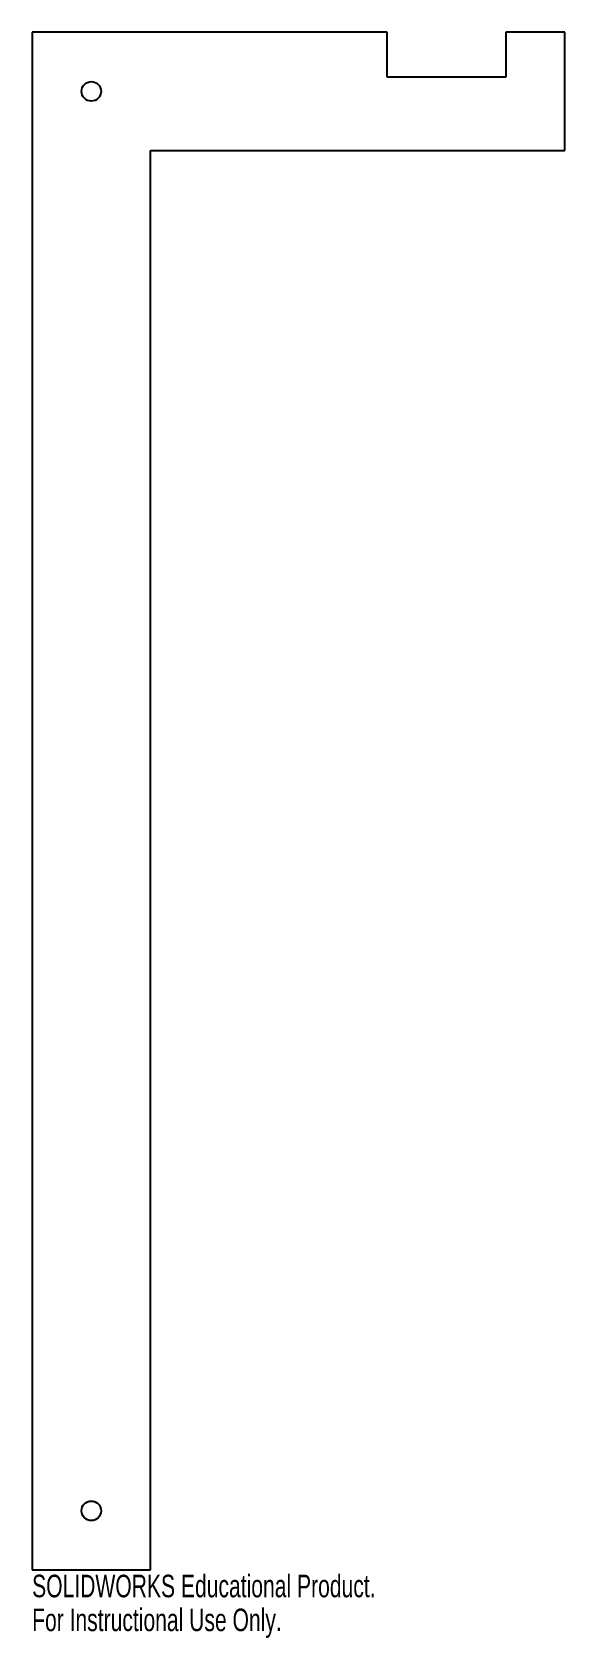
# Model space of a CAD drawing. Header units: inches. Extents: x 0 to 4.5, y -0.6 to 13.
import ezdxf

# ---------------------------------------------------------------- set-up
doc = ezdxf.new("R2010")
doc.units = ezdxf.units.IN
doc.header["$MEASUREMENT"] = 0
doc.styles.add('SLDTEXTSTYLE0', font='TXT', dxfattribs={"width": 0.7})

msp = doc.modelspace()

# ---------------------------------------------------------------- linework, layer by layer
at = {"color": 7, "linetype": 'Continuous', "lineweight": 25}
for p, q in [((3, 12.987), (0, 12.987)), ((0, 12.987), (0, 0)), ((3, 12.606), (3, 12.987)), ((4, 12.987), (4, 12.606)), ((4.5, 12.987), (4, 12.987)), ((4.5, 11.987), (4.5, 12.987)), ((4, 12.606), (3, 12.606)), ((1, 11.987), (4.5, 11.987)), ((1, 0), (1, 11.987)), ((0, 0), (1, 0))]:
    msp.add_line(p, q, dxfattribs=at)
for centre in [(0.5, 12.487), (0.5, 0.5)]:
    msp.add_circle(centre, 0.0825, dxfattribs=at)

# ---------------------------------------------------------------- texts
at = {"color": 7, "linetype": 'Continuous', "char_height": 0.1903, "attachment_point": 1, "style": 'SLDTEXTSTYLE0'}
for s, insert in [('SOLIDWORKS Educational Product.', (0, -0.04)), ('For Instructional Use Only.', (0, -0.326))]:
    msp.add_mtext(s, dxfattribs=dict(at, insert=insert))

doc.saveas('drawing.dxf')
